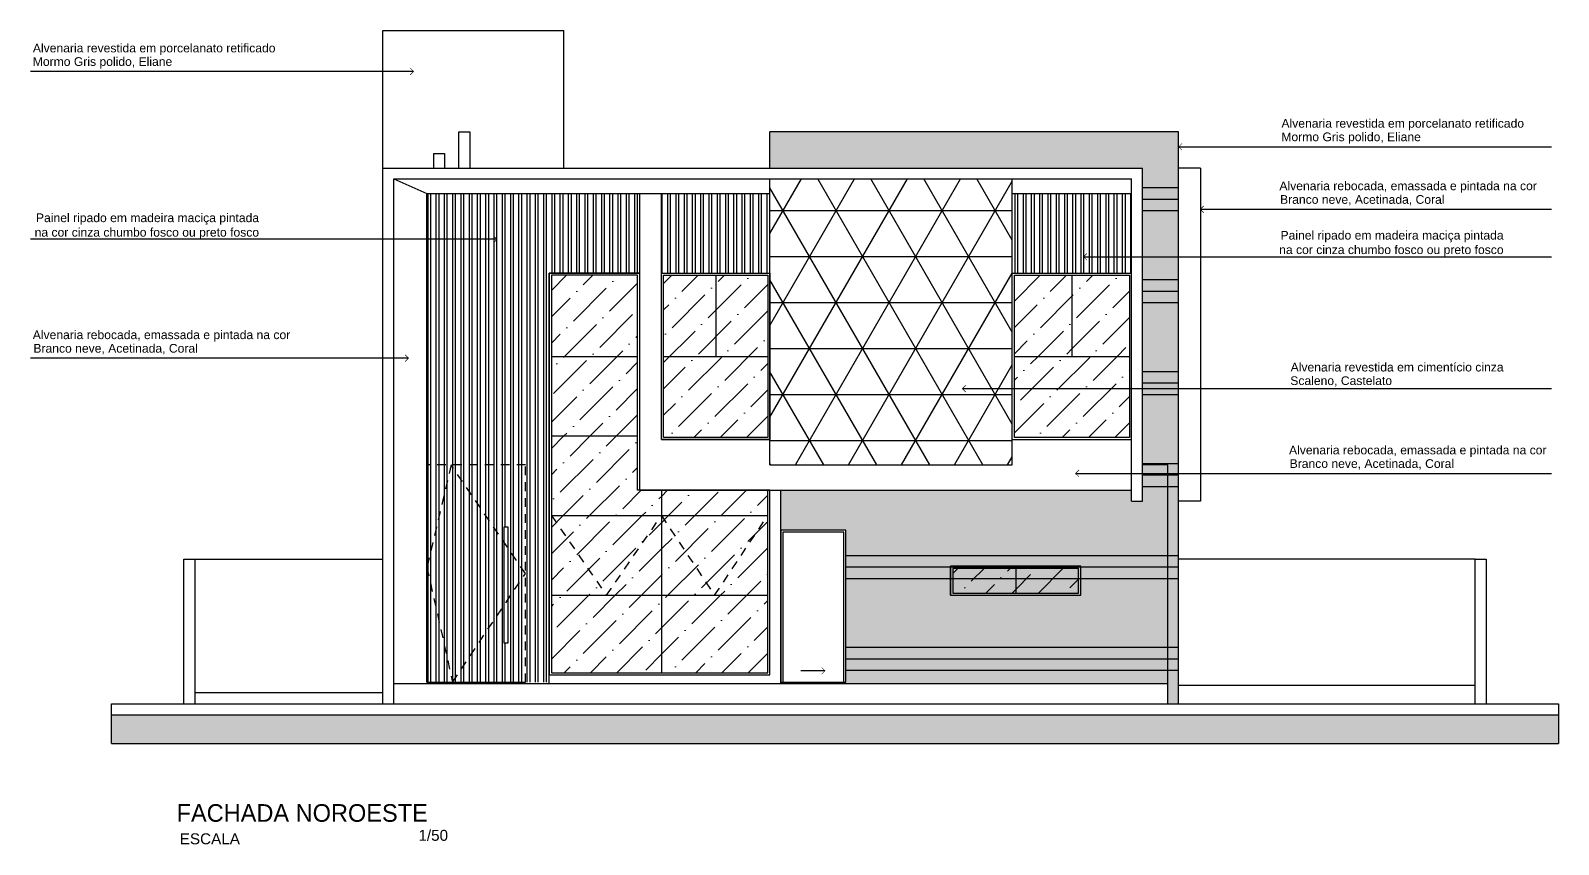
# Model space of a CAD drawing. Header units: millimetres. Extents: x 2150 to 2328, y 1207 to 1262.
# Drawn here: x 2306.45 to 2327.57, y 1227.92 to 1239.16 of the extents above; entities that cross this region are included whole.
import ezdxf

# ---------------------------------------------------------------- set-up
doc = ezdxf.new("R2010")
doc.units = ezdxf.units.MM
doc.header["$LTSCALE"] = 0.01
doc.linetypes.add('ACAD_ISO02W100', pattern=[15, 12, -3])
doc.layers.add('LINHA FINA       0.0', color=7, linetype='Continuous', lineweight=0)
for name, color, linetype in [('LINHAS GERAIS', 7, 'Continuous'), ('Parede', 210, 'Continuous'), ('PAREDE CORTE 02', 121, 'Continuous'), ('PAREDE CORTE 03', 151, 'Continuous'), ('PAREDE CORTE 04', 201, 'Continuous'), ('PAREDE CORTE 05', 50, 'Continuous'), ('PAREDE CORTE 06', 210, 'Continuous'), ('TEXTO-02', 7, 'Continuous')]:
    doc.layers.add(name, color=color, linetype=linetype)
doc.styles.add('ARIAL NARROW', font='ARIALN.TTF')
doc.styles.add('STYLE1', font='arial.ttf', dxfattribs={"height": 0.35})
doc.styles.add('Utsaah', font='', dxfattribs={"height": 0.147484})
doc.styles.get('Utsaah').set_extended_font_data('Utsaah')
doc.dimstyles.new('1-75', dxfattribs={"dimscale": 75, "dimtxt": 0.0017, "dimasz": 0.0011, "dimexe": 0.02, "dimexo": 0.04, "dimgap": 0.0008, "dimtad": 3, "dimzin": 4, "dimdsep": 46, "dimtxsty": 'ARIAL NARROW', "dimblk": 'ARCHTICK', "dimcen": 0.0013, "dimse1": 1, "dimse2": 1, "dimclrd": 256, "dimclre": 256, "dimclrt": 7, "dimaunit": 1, "dimadec": 1, "dimazin": 0, "dimtfac": 1, "dimtix": 1, "dimtmove": 2, "dimatfit": 3, "dimldrblk": 'SETA', "dimfxl": 0, "dimtolj": 1, "dimtzin": 4, "dimarcsym": 0})
pattern_1 = [(90, (-143.56237, -123.54775), (-0.1143, 7e-18), []), (90, (-143.52427, -123.50965), (-0.1143, 7e-18), [])]
pattern_2 = [(0, (127.413, 75.8926), (0, 1.27), []), (0, (127.413, 76.0514), (0, 1.27), []), (0, (127.413, 76.2101), (0, 1.27), [])]
pattern_3 = [(37.5, (127.413045, 75.89261), (-0.0021600422, 0.066070787), [0, -0.0521208, 0, -0.058293, 0, -0.05572125]), (7.5, (127.413045, 75.89261), (0.0606856432, 0.0967713886), [0, -0.0281178, 0, -0.0469773, 0, -0.01800225]), (327.5, (127.37087, 75.89261), (0.10678397, 0.0001940199), [0, -0.017145, 0, -0.061722, 0, -0.0805815]), (317.5, (127.37087, 75.89261), (0.103080121, 0.0300954586), [0, -0.0085725, 0, -0.0404622, 0, -0.0462915])]
pattern_4 = [(45, (-172.93864, -123.54775), (0.13638764, 0.500088013), [0.6429375, -0.1285875, 0, -0.1285875])]

# ---------------------------------------------------------------- blocks, each defined once
blk = doc.blocks.new('_ArchTick')
at = {"color": 0, "linetype": 'ByBlock', "const_width": 0.15}
blk.add_lwpolyline([(-0.5, -0.5), (0.5, 0.5)], dxfattribs=at)
blk = doc.blocks.new('SETA')
at = {"color": 0}
blk.add_line((0, 0), (-1.5, 0), dxfattribs=at)
at = {"color": 0, "const_width": 0.1}
blk.add_lwpolyline([(-0.57, 0.57), (0, 0), (-0.57, -0.57)], dxfattribs=at)

msp = doc.modelspace()

# ---------------------------------------------------------------- hatches: boundary and pattern name
at = {"layer": 'LINHA FINA       0.0'}
h = msp.add_hatch(dxfattribs=at)
h.set_pattern_fill('ANSI36', color=252, scale=0.081)
h.set_pattern_definition(pattern_4)
h.paths.add_polyline_path([(2313.651, 1233.56), (2314.841, 1233.56), (2314.841, 1235.78), (2313.651, 1235.78)])
h = msp.add_hatch(dxfattribs=at)
h.set_pattern_fill('ANSI36', color=252, scale=0.081)
h.set_pattern_definition(pattern_4)
h.paths.add_polyline_path([(2315.201, 1233.54), (2316.641, 1233.54), (2316.641, 1235.78), (2315.201, 1235.78)])
h = msp.add_hatch(dxfattribs=at)
h.set_pattern_fill('ANSI36', color=252, scale=0.081)
h.set_pattern_definition(pattern_4)
h.paths.add_polyline_path([(2320.846, 1235.78), (2320.051, 1235.78), (2320.051, 1234.66), (2320.846, 1234.66)])
h = msp.add_hatch(dxfattribs=at)
h.set_pattern_fill('ANSI36', color=252, scale=0.081)
h.set_pattern_definition(pattern_4)
h.paths.add_polyline_path([(2321.641, 1234.66), (2321.641, 1235.78), (2320.846, 1235.78), (2320.846, 1234.66)])
h = msp.add_hatch(dxfattribs=at)
h.set_pattern_fill('ANSI36', color=252, scale=0.081)
h.set_pattern_definition(pattern_4)
h.paths.add_polyline_path([(2321.641, 1234.66), (2320.051, 1234.66), (2320.051, 1233.54), (2321.641, 1233.54)])
h = msp.add_hatch(dxfattribs=at)
h.set_pattern_fill('ANSI36', color=252, scale=0.081)
h.set_pattern_definition(pattern_4)
h.paths.add_polyline_path([(2315.171, 1232.46), (2315.171, 1232.81), (2314.841, 1232.81), (2314.841, 1233.56), (2313.651, 1233.56), (2313.651, 1232.46)])
h = msp.add_hatch(dxfattribs=at)
h.set_pattern_fill('ANSI36', color=252, scale=0.081)
h.set_pattern_definition(pattern_4)
h.paths.add_polyline_path([(2316.641, 1232.46), (2316.641, 1232.81), (2315.171, 1232.81), (2315.171, 1232.46)])
h = msp.add_hatch(dxfattribs=at)
h.set_pattern_fill('ANSI36', color=252, scale=0.081)
h.set_pattern_definition(pattern_4)
h.paths.add_polyline_path([(2313.651, 1232.46), (2313.651, 1231.36), (2315.171, 1231.36), (2315.171, 1232.46)])
h = msp.add_hatch(dxfattribs=at)
h.set_pattern_fill('ANSI36', color=252, scale=0.081)
h.set_pattern_definition(pattern_4)
h.paths.add_polyline_path([(2316.641, 1231.36), (2316.641, 1232.46), (2315.171, 1232.46), (2315.171, 1231.36)])
h = msp.add_hatch(dxfattribs=at)
h.set_pattern_fill('ANSI36', color=252, scale=0.081)
h.set_pattern_definition(pattern_4)
h.paths.add_polyline_path([(2319.198, 1231.73), (2319.198, 1231.39), (2320.068, 1231.39), (2320.068, 1231.73)])
h = msp.add_hatch(dxfattribs=at)
h.set_pattern_fill('ANSI36', color=252, scale=0.081)
h.set_pattern_definition(pattern_4)
h.paths.add_polyline_path([(2320.068, 1231.73), (2320.068, 1231.39), (2320.938, 1231.39), (2320.938, 1231.73)])
h = msp.add_hatch(dxfattribs=at)
h.set_pattern_fill('ANSI36', color=252, scale=0.081)
h.set_pattern_definition(pattern_4)
h.paths.add_polyline_path([(2313.651, 1231.36), (2313.651, 1230.29), (2315.171, 1230.29), (2315.171, 1231.36)])
h = msp.add_hatch(dxfattribs=at)
h.set_pattern_fill('ANSI36', color=252, scale=0.081)
h.set_pattern_definition(pattern_4)
h.paths.add_polyline_path([(2315.171, 1231.36), (2315.171, 1230.29), (2316.641, 1230.29), (2316.641, 1231.36)])
at = {"layer": 'LINHAS GERAIS'}
h = msp.add_hatch(dxfattribs=at)
h.set_pattern_fill('PLAST', color=250, scale=0.2)
h.set_pattern_definition(pattern_2)
h.paths.add_polyline_path([(2320.968, 1231.76), (2320.968, 1231.36), (2319.168, 1231.36), (2319.168, 1231.76)], flags=16)
h.paths.add_polyline_path([(2320.938, 1231.73), (2320.938, 1231.39), (2319.198, 1231.39), (2319.198, 1231.73)], flags=0)
h.paths.add_polyline_path([(2322.321, 1237.76), (2316.671, 1237.76), (2316.671, 1237.26), (2321.821, 1237.26), (2321.821, 1233.16), (2322.171, 1233.16), (2322.171, 1229.86), (2322.321, 1229.86)])
h = msp.add_hatch(dxfattribs=at)
h.set_pattern_fill('AR-SAND', color=252, scale=0.00135)
h.set_pattern_definition(pattern_3)
h.paths.add_polyline_path([(2322.321, 1237.76), (2316.671, 1237.76), (2316.671, 1237.26), (2321.821, 1237.26), (2321.821, 1233.16), (2322.171, 1233.16), (2322.171, 1229.86), (2322.321, 1229.86)])
h.paths.add_polyline_path([(2320.968, 1231.76), (2320.968, 1231.36), (2319.168, 1231.36), (2319.168, 1231.76)], flags=16)
h.paths.add_polyline_path([(2320.938, 1231.73), (2320.938, 1231.39), (2319.198, 1231.39), (2319.198, 1231.73)], flags=0)
h = msp.add_hatch(dxfattribs=at)
h.set_pattern_fill('NET3', color=9, scale=0.2)
h.set_pattern_definition([(0, (127.41304, 75.8926), (0, 0.635), []), (60, (127.41304, 75.8926), (-0.54992613, 0.3175), []), (120, (127.41304, 75.8926), (-0.54992613, -0.3175), [])])
h.paths.add_polyline_path([(2320.021, 1237.11), (2316.671, 1237.11), (2316.671, 1233.16), (2320.021, 1233.16)])
h = msp.add_hatch(dxfattribs=at)
h.set_pattern_fill('ANSI32', color=250, scale=0.012, angle=45)
h.set_pattern_definition(pattern_1)
h.paths.add_polyline_path([(2311.93, 1236.91), (2311.93, 1236.46), (2314.871, 1236.46), (2314.871, 1236.91)])
h = msp.add_hatch(dxfattribs=at)
h.set_pattern_fill('ANSI32', color=250, scale=0.012, angle=45)
h.set_pattern_definition(pattern_1)
h.paths.add_polyline_path([(2315.171, 1236.91), (2315.171, 1236.46), (2316.671, 1236.46), (2316.671, 1236.91)])
h = msp.add_hatch(dxfattribs=at)
h.set_pattern_fill('ANSI32', color=250, scale=0.012, angle=45)
h.set_pattern_definition(pattern_1)
h.paths.add_polyline_path([(2320.021, 1236.46), (2321.671, 1236.46), (2321.671, 1236.91), (2320.021, 1236.91)])
h = msp.add_hatch(dxfattribs=at)
h.set_pattern_fill('ANSI32', color=250, scale=0.012, angle=45)
h.set_pattern_definition(pattern_1)
h.paths.add_polyline_path([(2311.93, 1236.46), (2311.93, 1236.31), (2314.871, 1236.31), (2314.871, 1236.46)])
h = msp.add_hatch(dxfattribs=at)
h.set_pattern_fill('ANSI32', color=250, scale=0.012, angle=45)
h.set_pattern_definition(pattern_1)
h.paths.add_polyline_path([(2315.171, 1236.46), (2315.171, 1236.31), (2316.671, 1236.31), (2316.671, 1236.46)])
h = msp.add_hatch(dxfattribs=at)
h.set_pattern_fill('ANSI32', color=250, scale=0.012, angle=45)
h.set_pattern_definition(pattern_1)
h.paths.add_polyline_path([(2320.021, 1236.31), (2321.671, 1236.31), (2321.671, 1236.46), (2320.021, 1236.46)])
h = msp.add_hatch(dxfattribs=at)
h.set_pattern_fill('ANSI32', color=250, scale=0.012, angle=45)
h.set_pattern_definition(pattern_1)
h.paths.add_polyline_path([(2313.621, 1235.81), (2314.871, 1235.81), (2314.871, 1236.31), (2311.93, 1236.31), (2311.93, 1233.31), (2313.621, 1233.31)])
h = msp.add_hatch(dxfattribs=at)
h.set_pattern_fill('ANSI32', color=250, scale=0.012, angle=45)
h.set_pattern_definition(pattern_1)
h.paths.add_polyline_path([(2315.171, 1236.31), (2315.171, 1235.81), (2316.671, 1235.81), (2316.671, 1236.31)])
h = msp.add_hatch(dxfattribs=at)
h.set_pattern_fill('ANSI32', color=250, scale=0.012, angle=45)
h.set_pattern_definition(pattern_1)
h.paths.add_polyline_path([(2321.671, 1236.31), (2320.021, 1236.31), (2320.021, 1235.81), (2321.671, 1235.81)])
h = msp.add_hatch(dxfattribs=at)
h.set_pattern_fill('ANSI32', color=250, scale=0.012, angle=45)
h.set_pattern_definition(pattern_1)
h.paths.add_polyline_path([(2313.29, 1233.16), (2313.621, 1233.16), (2313.621, 1233.31), (2311.93, 1233.31), (2311.93, 1233.16)])
h = msp.add_hatch(dxfattribs=at)
h.set_pattern_fill('ANSI32', color=250, scale=0.012, angle=45)
h.set_pattern_definition(pattern_1)
h.paths.add_polyline_path([(2313.29, 1233.16), (2311.93, 1233.16), (2311.93, 1230.16), (2313.29, 1230.16)])
h.paths.add_polyline_path([(2312.992, 1232.302), (2313.052, 1232.302), (2313.052, 1230.703), (2312.992, 1230.703)], flags=16)
h = msp.add_hatch(dxfattribs=at)
h.set_pattern_fill('ANSI32', color=250, scale=0.012, angle=45)
h.set_pattern_definition(pattern_1)
h.paths.add_polyline_path([(2313.29, 1233.16), (2313.29, 1230.26), (2313.621, 1230.26), (2313.621, 1233.16)])
h = msp.add_hatch(dxfattribs=at)
h.set_pattern_fill('PLAST', color=250, scale=0.2)
h.set_pattern_definition(pattern_2)
h.paths.add_polyline_path([(2316.821, 1232.81), (2316.821, 1232.26), (2317.721, 1232.26), (2317.721, 1230.14), (2322.171, 1230.14), (2322.171, 1233.16), (2321.821, 1233.16), (2321.821, 1232.66), (2321.671, 1232.66), (2321.671, 1232.81)])
h.paths.add_polyline_path([(2320.968, 1231.76), (2320.968, 1231.36), (2319.168, 1231.36), (2319.168, 1231.76)], flags=16)
h.paths.add_polyline_path([(2320.938, 1231.73), (2320.938, 1231.39), (2319.198, 1231.39), (2319.198, 1231.73)], flags=0)
h = msp.add_hatch(dxfattribs=at)
h.set_pattern_fill('AR-SAND', color=252, scale=0.00135)
h.set_pattern_definition(pattern_3)
h.paths.add_polyline_path([(2322.171, 1233.16), (2321.821, 1233.16), (2321.821, 1232.66), (2321.671, 1232.66), (2321.671, 1232.81), (2316.821, 1232.81), (2316.821, 1232.26), (2317.721, 1232.26), (2317.721, 1230.16), (2316.821, 1230.16), (2316.821, 1230.14), (2322.171, 1230.14)], flags=17)
h.paths.add_polyline_path([(2320.968, 1231.76), (2320.968, 1231.36), (2319.168, 1231.36), (2319.168, 1231.76)], flags=16)
h.paths.add_polyline_path([(2320.938, 1231.73), (2320.938, 1231.39), (2319.198, 1231.39), (2319.198, 1231.73)], flags=0)
h = msp.add_hatch(dxfattribs=at)
h.set_pattern_fill('ANSI32', color=250, scale=0.012, angle=45)
h.set_pattern_definition(pattern_1)
h.paths.add_polyline_path([(2313.29, 1230.26), (2313.29, 1230.16), (2313.621, 1230.16), (2313.621, 1230.26)])
h = msp.add_hatch(color=9, dxfattribs=at)
h.dxf.hatch_style = 1
h.paths.add_polyline_path([(2327.571, 1229.31), (2327.571, 1229.71), (2307.571, 1229.71), (2307.571, 1229.31)])

# ---------------------------------------------------------------- linework, layer by layer
for p, q in [((2311.321, 1239.16), (2313.821, 1239.16)), ((2311.321, 1237.26), (2311.321, 1239.16)), ((2313.821, 1237.26), (2313.821, 1239.16)), ((2311.471, 1237.11), (2311.93, 1236.91)), ((2311.93, 1236.91), (2316.671, 1236.91)), ((2311.93, 1230.16), (2311.93, 1236.91)), ((2320.021, 1236.91), (2321.671, 1236.91)), ((2314.871, 1235.81), (2313.621, 1235.81)), ((2313.621, 1235.81), (2313.621, 1230.26)), ((2314.871, 1232.81), (2314.871, 1235.81)), ((2315.171, 1235.81), (2316.671, 1235.81)), ((2320.021, 1235.81), (2321.671, 1235.81)), ((2315.921, 1235.78), (2315.921, 1234.66)), ((2320.846, 1235.78), (2320.846, 1234.66)), ((2313.651, 1234.66), (2314.841, 1234.66)), ((2315.201, 1234.66), (2316.641, 1234.66)), ((2320.051, 1234.66), (2321.641, 1234.66)), ((2313.651, 1233.56), (2314.841, 1233.56)), ((2316.671, 1233.16), (2316.671, 1233.31)), ((2316.671, 1232.81), (2314.871, 1232.81)), ((2315.171, 1232.81), (2315.171, 1230.29)), ((2316.671, 1230.26), (2316.671, 1232.81)), ((2313.651, 1232.46), (2316.641, 1232.46)), ((2317.721, 1232.26), (2316.821, 1232.26)), ((2317.721, 1230.16), (2317.721, 1232.26)), ((2308.721, 1231.86), (2311.321, 1231.86)), ((2326.421, 1231.86), (2322.321, 1231.86)), ((2319.168, 1231.36), (2319.168, 1231.76)), ((2320.068, 1231.73), (2320.068, 1231.39)), ((2320.968, 1231.36), (2320.968, 1231.76)), ((2313.651, 1231.36), (2316.641, 1231.36)), ((2311.471, 1230.14), (2322.171, 1230.14)), ((2311.93, 1230.16), (2313.29, 1230.16)), ((2313.621, 1230.26), (2316.671, 1230.26)), ((2316.821, 1230.16), (2317.721, 1230.16)), ((2322.321, 1230.12), (2326.421, 1230.12)), ((2311.321, 1230.01), (2308.721, 1230.01))]:
    msp.add_line(p, q, dxfattribs=at)
at = {"layer": 'LINHAS GERAIS', "linetype": 'ACAD_ISO02W100'}
for p, q in [((2313.29, 1233.16), (2311.93, 1233.16)), ((2313.29, 1230.16), (2313.29, 1233.16))]:
    msp.add_line(p, q, dxfattribs=at)
at = {"layer": 'LINHAS GERAIS'}
for points in [[(2316.671, 1233.51), (2315.171, 1233.51), (2315.171, 1235.81), (2316.671, 1235.81)], [(2314.841, 1235.78), (2313.651, 1235.78), (2313.651, 1230.29), (2316.641, 1230.29), (2316.641, 1232.81), (2314.841, 1232.81)], [(2316.641, 1233.54), (2315.201, 1233.54), (2315.201, 1235.78), (2316.641, 1235.78)], [(2321.641, 1233.54), (2320.051, 1233.54), (2320.051, 1235.78), (2321.641, 1235.78)], [(2313.052, 1232.302), (2312.992, 1232.302), (2312.992, 1230.703), (2313.052, 1230.703)], [(2319.168, 1231.76), (2319.168, 1231.36), (2320.968, 1231.36), (2320.968, 1231.76)], [(2319.198, 1231.73), (2319.198, 1231.39), (2320.938, 1231.39), (2320.938, 1231.73)]]:
    msp.add_lwpolyline(points, close=True, dxfattribs=at)
at = {"layer": 'LINHAS GERAIS', "linetype": 'ACAD_ISO02W100'}
for points in [[(2313.29, 1231.66), (2312.263, 1233.16), (2311.93, 1231.746), (2312.283, 1230.16), (2313.29, 1231.66)], [(2313.651, 1232.46), (2314.411, 1231.36), (2315.171, 1232.46), (2315.906, 1231.36), (2316.641, 1232.46)]]:
    msp.add_lwpolyline(points, dxfattribs=at)
at = {"layer": 'LINHAS GERAIS'}
for points in [[(2317.721, 1230.16), (2317.721, 1232.26), (2316.821, 1232.26), (2316.821, 1230.16)], [(2317.691, 1230.16), (2317.691, 1232.23), (2316.851, 1232.23), (2316.851, 1230.16)], [(2313.651, 1231.36), (2315.171, 1231.36), (2316.641, 1231.36)]]:
    msp.add_lwpolyline(points, dxfattribs=at)
at = {"layer": 'Parede'}
for p, q in [((2308.571, 1229.86), (2308.571, 1231.86)), ((2308.571, 1231.86), (2308.721, 1231.86)), ((2308.721, 1231.86), (2308.721, 1229.86)), ((2326.421, 1229.86), (2326.421, 1231.86)), ((2326.421, 1231.86), (2326.571, 1231.86)), ((2326.571, 1231.86), (2326.571, 1229.86)), ((2307.571, 1229.86), (2326.571, 1229.86)), ((2307.571, 1229.31), (2307.571, 1229.86)), ((2307.571, 1229.71), (2327.571, 1229.71)), ((2326.571, 1229.86), (2327.571, 1229.86)), ((2327.571, 1229.86), (2327.571, 1229.31)), ((2307.571, 1229.31), (2327.571, 1229.31))]:
    msp.add_line(p, q, dxfattribs=at)
at = {"layer": 'PAREDE CORTE 02'}
for p, q in [((2312.021, 1237.46), (2312.171, 1237.46)), ((2312.021, 1237.46), (2312.021, 1237.26)), ((2312.171, 1237.46), (2312.171, 1237.26)), ((2322.621, 1237.26), (2322.321, 1237.26)), ((2322.621, 1237.26), (2322.621, 1232.66)), ((2322.621, 1232.66), (2322.321, 1232.66))]:
    msp.add_line(p, q, dxfattribs=at)
at = {"layer": 'PAREDE CORTE 03'}
for p, q in [((2312.371, 1237.26), (2312.371, 1237.76)), ((2312.371, 1237.76), (2312.521, 1237.76)), ((2312.521, 1237.76), (2312.521, 1237.26)), ((2322.321, 1237.76), (2316.671, 1237.76)), ((2316.671, 1237.26), (2316.671, 1237.76)), ((2322.321, 1229.86), (2322.321, 1237.76)), ((2313.621, 1230.14), (2313.621, 1235.81)), ((2313.621, 1235.81), (2314.871, 1235.81)), ((2322.171, 1233.16), (2321.821, 1233.16)), ((2322.171, 1229.86), (2322.171, 1233.16)), ((2316.671, 1230.26), (2316.671, 1232.81)), ((2316.821, 1230.14), (2316.821, 1232.81)), ((2313.621, 1230.26), (2316.671, 1230.26))]:
    msp.add_line(p, q, dxfattribs=at)
at = {"layer": 'PAREDE CORTE 04'}
for p, q in [((2314.871, 1232.81), (2314.871, 1236.91)), ((2315.171, 1233.51), (2315.171, 1236.91)), ((2315.171, 1233.51), (2316.671, 1233.51)), ((2320.021, 1233.51), (2321.671, 1233.51)), ((2314.871, 1232.81), (2321.671, 1232.81))]:
    msp.add_line(p, q, dxfattribs=at)
at = {"layer": 'PAREDE CORTE 05'}
for p, q in [((2316.671, 1233.16), (2316.671, 1237.11)), ((2320.021, 1233.16), (2320.021, 1237.11)), ((2316.671, 1233.16), (2320.021, 1233.16))]:
    msp.add_line(p, q, dxfattribs=at)
at = {"layer": 'PAREDE CORTE 06'}
for p, q in [((2311.321, 1237.26), (2321.821, 1237.26)), ((2311.321, 1229.86), (2311.321, 1237.26)), ((2311.471, 1237.11), (2321.671, 1237.11)), ((2311.471, 1229.86), (2311.471, 1237.11)), ((2321.671, 1232.66), (2321.671, 1237.11)), ((2321.821, 1232.66), (2321.821, 1237.26)), ((2321.671, 1232.66), (2321.821, 1232.66))]:
    msp.add_line(p, q, dxfattribs=at)

# ---------------------------------------------------------------- texts
at = {"layer": 'LINHAS GERAIS', "style": 'Utsaah'}
msp.add_text('FACHADA NOROESTE', height=0.24338, dxfattribs=at).set_placement((2308.469, 1228.231))
at = {"layer": 'TEXTO-02', "style": 'STYLE1'}
for s, height, p in [(' Mormo Gris polido, Eliane', 0.12, (2306.434, 1238.672)), (' Mormo Gris polido, Eliane', 0.12, (2323.694, 1237.632)), ('Branco neve, Acetinada, Coral', 0.12, (2323.723, 1236.767)), ('Branco neve, Acetinada, Coral', 0.12, (2306.489, 1234.711)), ('Scaleno, Castelato', 0.12, (2323.864, 1234.264)), ('Branco neve, Acetinada, Coral', 0.12, (2323.855, 1233.119)), ('ESCALA', 0.151, (2308.512, 1227.92)), ('  1/50', 0.151, (2311.694, 1227.968))]:
    msp.add_text(s, height=height, dxfattribs=at).set_placement(p)
at = {"layer": 'TEXTO-02', "char_height": 0.12, "attachment_point": 3, "style": 'STYLE1'}
for s, insert, width in [('Alvenaria revestida em porcelanato retificado', (2309.836, 1238.979), 3.79024), ('Alvenaria revestida em porcelanato retificado', (2327.096, 1237.939), 3.79024), ('Alvenaria rebocada, emassada e pintada na cor', (2327.273, 1237.075), 3.79024), ('Painel ripado em madeira maciça pintada na cor cinza chumbo fosco ou preto fosco', (2309.609, 1236.634), 3.19413), ('Painel ripado em madeira maciça pintada na cor cinza chumbo fosco ou preto fosco', (2326.813, 1236.393), 3.19413), ('Alvenaria rebocada, emassada e pintada na cor', (2310.04, 1235.018), 3.79024), ('Alvenaria revestida em cimentício cinza ', (2326.813, 1234.571), 3.79024), ('Alvenaria rebocada, emassada e pintada na cor', (2327.406, 1233.426), 3.79024)]:
    msp.add_mtext(s, dxfattribs=dict(at, insert=insert, width=width))

# ---------------------------------------------------------------- leaders
at = {"layer": 'LINHAS GERAIS'}
for points in [[(2311.745, 1238.595), (2306.45, 1238.595)], [(2322.321, 1237.555), (2327.475, 1237.555)], [(2322.621, 1236.691), (2327.475, 1236.691)], [(2312.898, 1236.277), (2306.45, 1236.277)], [(2321.006, 1236.036), (2327.475, 1236.036)], [(2311.674, 1234.635), (2306.45, 1234.635)], [(2319.331, 1234.214), (2327.475, 1234.214)], [(2320.897, 1233.043), (2327.475, 1233.043)], [(2317.432, 1230.316), (2317.098, 1230.316)]]:
    msp.add_leader(points, dimstyle='1-75', override={"dimgap": 0.0008, "dimtad": 0}, dxfattribs=at)

doc.saveas('drawing.dxf')
